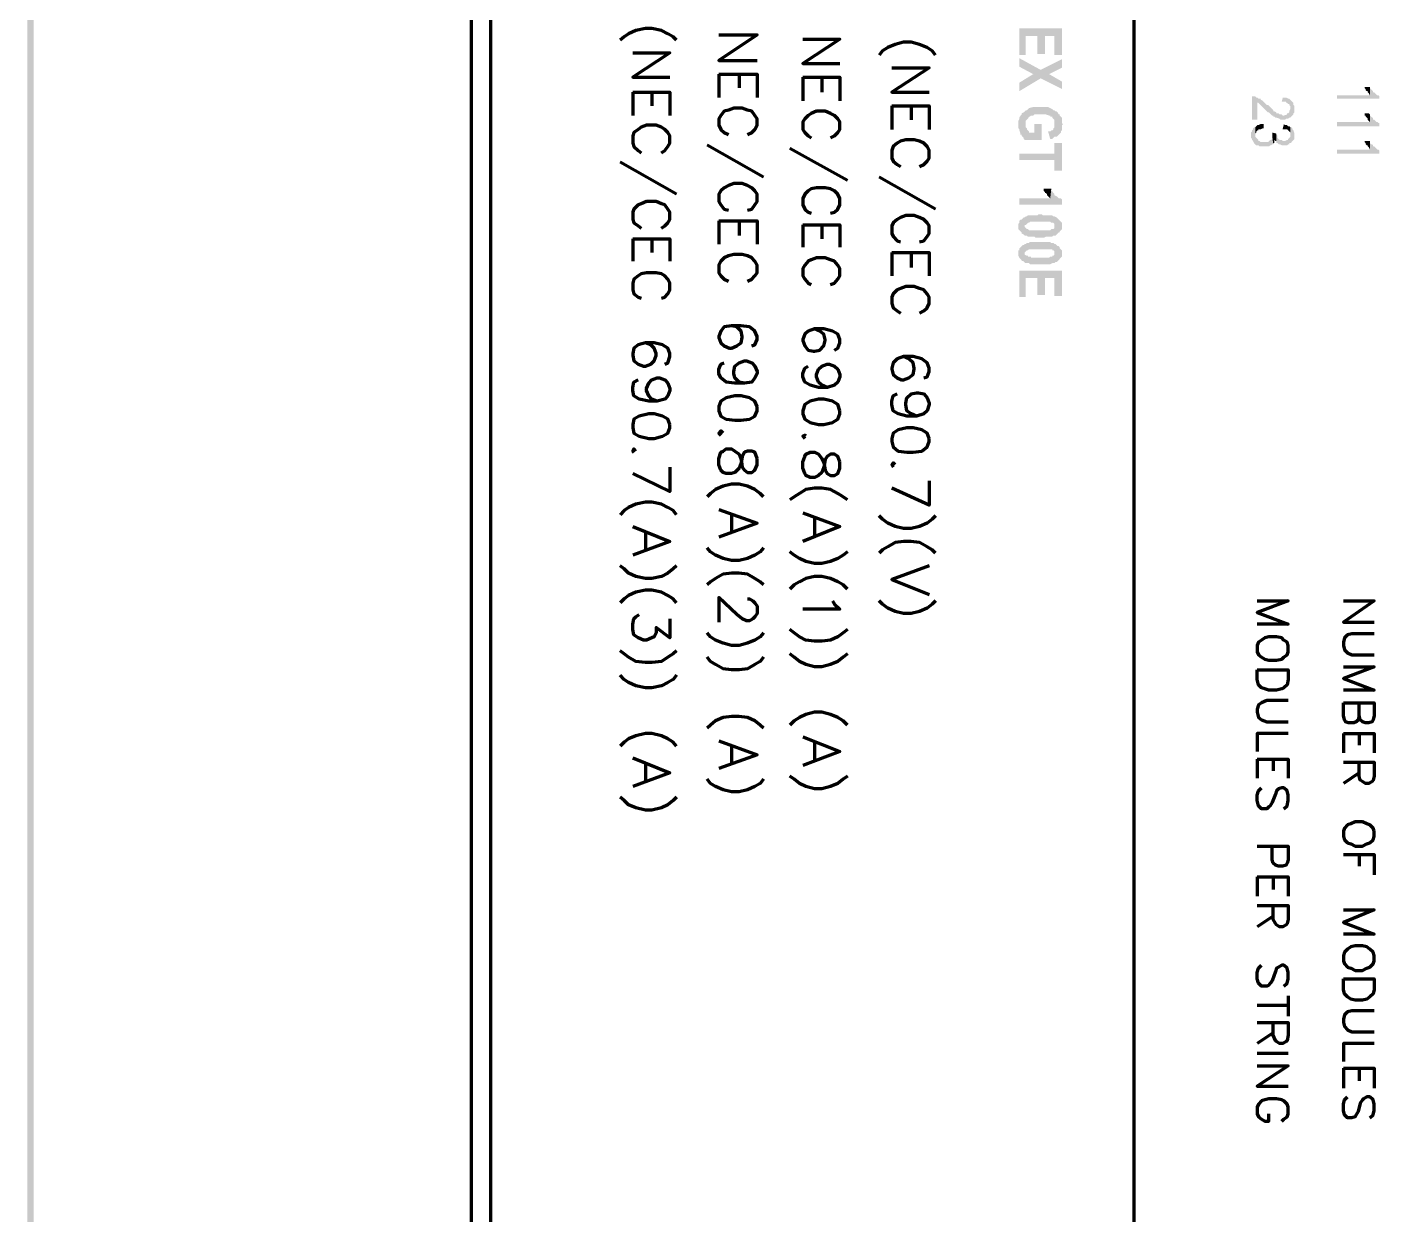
# Model space of a CAD drawing. Header units: inches. Extents: x -186 to 186, y -282 to 282.
# Drawn here: x -186.11 to -138.3, y 198.19 to 239.59 of the extents above; entities that cross this region are included whole.
import ezdxf

# ---------------------------------------------------------------- set-up
doc = ezdxf.new("R2010")
doc.units = ezdxf.units.IN
doc.header["$MEASUREMENT"] = 0
doc.layers.add('H', color=7, linetype='CONTINUOUS', lineweight=100)
doc.layers.add('P', color=250, linetype='CONTINUOUS', lineweight=100)

msp = doc.modelspace()

# ---------------------------------------------------------------- hatches: boundary and pattern name
at = {"layer": 'H', "linetype": 'Continuous'}
for points in [[(-185.889, 281.889), (-186.111, 282.111), (-185.889, -281.889)], [(-186.111, 282.111), (-185.889, -281.889), (-186.111, -282.111)], [(-150.037, 238.63), (-150.037, 239.556), (-151.519, 239.556), (-151.519, 238.63), (-151.296, 238.63), (-151.296, 239.296), (-150.889, 239.296), (-150.889, 238.667), (-150.63, 238.667), (-150.63, 239.296), (-150.296, 239.296), (-150.296, 238.63)], [(-150.778, 238.111), (-151.519, 238.519), (-151.519, 238.222), (-151.037, 237.963)], [(-150.037, 238.185), (-150.037, 238.481), (-150.778, 238.111), (-151.037, 237.963), (-151.519, 237.667), (-151.519, 237.37), (-150.778, 237.815), (-150.481, 237.963)], [(-150.037, 237.444), (-150.037, 237.704), (-150.481, 237.963), (-150.778, 237.815)], [(-142.037, 236.481), (-142.074, 236.778), (-142.074, 236.741), (-142.111, 236.667), (-142.111, 236.63), (-142.148, 236.593), (-142.185, 236.593), (-142.185, 236.556), (-142.296, 236.519), (-142.333, 236.519), (-142.37, 236.556), (-142.407, 236.556), (-142.444, 236.556), (-142.481, 236.593), (-142.519, 236.593), (-142.556, 236.593), (-142.556, 236.63), (-142.63, 236.667), (-142.667, 236.667), (-142.667, 236.704), (-142.704, 236.741), (-142.741, 236.778), (-142.778, 236.815), (-142.815, 236.852), (-142.852, 236.889), (-142.889, 236.889), (-142.926, 236.926), (-142.963, 236.963), (-143, 237), (-143.037, 237.037), (-143.111, 237.074), (-143.111, 237.111), (-143.185, 237.111), (-143.222, 237.148), (-143.259, 237.148), (-143.296, 237.185), (-143.333, 237.185), (-143.407, 237.185), (-143.407, 236.37), (-143.222, 236.37), (-143.222, 237), (-143.222, 236.963), (-143.185, 236.963), (-143.148, 236.926), (-143.111, 236.889), (-143.074, 236.852), (-143.037, 236.815), (-143, 236.778), (-142.963, 236.741), (-142.926, 236.704), (-142.889, 236.667), (-142.852, 236.63), (-142.815, 236.63), (-142.778, 236.593), (-142.741, 236.556), (-142.704, 236.519), (-142.667, 236.519), (-142.667, 236.481), (-142.63, 236.481), (-142.593, 236.444), (-142.556, 236.444), (-142.444, 236.407), (-142.407, 236.37), (-142.259, 236.37), (-142.222, 236.407), (-142.185, 236.407), (-142.148, 236.407), (-142.111, 236.444), (-142.074, 236.444)], [(-138.963, 237.111), (-138.963, 237.185), (-139, 237.222), (-139.037, 237.222), (-139.074, 237.259), (-139.111, 237.296), (-139.148, 237.333), (-139.185, 237.333), (-139.185, 237.37), (-139.222, 237.407), (-139.259, 237.444), (-139.296, 237.481), (-139.296, 237.222), (-140.444, 237.222), (-140.444, 237.111)], [(-139.296, 237.481), (-139.296, 237.519), (-139.333, 237.519), (-139.481, 237.519), (-139.481, 237.481), (-139.444, 237.444), (-139.444, 237.407), (-139.407, 237.37), (-139.37, 237.37), (-139.37, 237.333), (-139.333, 237.296), (-139.296, 237.222)], [(-150.741, 235.667), (-150.741, 236.222), (-151, 236.222), (-151, 235.926), (-151.185, 235.926), (-151.185, 235.963), (-151.222, 236), (-151.259, 236.037), (-151.259, 236.074), (-151.296, 236.111), (-151.296, 236.148), (-151.296, 236.185), (-151.296, 236.222), (-151.296, 236.704), (-151.333, 236.667), (-151.37, 236.63), (-151.444, 236.593), (-151.444, 236.556), (-151.481, 236.519), (-151.519, 236.444), (-151.519, 236.407), (-151.556, 236.333), (-151.556, 236.296), (-151.556, 236.148), (-151.556, 236.111), (-151.556, 236.074), (-151.519, 236.037), (-151.519, 236), (-151.481, 235.889), (-151.481, 235.852), (-151.444, 235.852), (-151.444, 235.815), (-151.407, 235.778), (-151.37, 235.741), (-151.37, 235.704), (-151.333, 235.667)], [(-150.259, 236.667), (-150.296, 236.704), (-150.333, 236.704), (-150.37, 236.741), (-150.444, 236.778), (-150.519, 236.815), (-150.556, 236.815), (-150.63, 236.815), (-150.667, 236.815), (-150.704, 236.815), (-150.852, 236.815), (-150.889, 236.815), (-150.963, 236.815), (-151.037, 236.815), (-151.185, 236.778), (-151.222, 236.741), (-151.259, 236.704), (-151.296, 236.704), (-151.296, 236.222), (-151.296, 236.259), (-151.296, 236.296), (-151.296, 236.333), (-151.259, 236.37), (-151.222, 236.407), (-151.185, 236.481), (-151.148, 236.481), (-151.111, 236.519), (-151.074, 236.519), (-151.037, 236.519), (-151, 236.556), (-150.963, 236.556), (-150.889, 236.556), (-150.852, 236.556), (-150.667, 236.556), (-150.63, 236.556), (-150.593, 236.556), (-150.481, 236.519), (-150.444, 236.519), (-150.444, 236.481), (-150.407, 236.481), (-150.37, 236.481), (-150.37, 236.444), (-150.333, 236.407), (-150.296, 236.37), (-150.296, 236.333), (-150.296, 236.296), (-150.296, 236.222)], [(-141.926, 236.778), (-141.926, 236.815), (-141.926, 236.852), (-141.963, 236.889), (-141.963, 236.963), (-142, 237), (-142.037, 237.037), (-142.074, 237.074), (-142.111, 237.111), (-142.148, 237.111), (-142.222, 237.148), (-142.259, 237.148), (-142.296, 237.148), (-142.333, 237.148), (-142.37, 237), (-142.296, 237), (-142.222, 237), (-142.222, 236.963), (-142.185, 236.963), (-142.148, 236.926), (-142.111, 236.926), (-142.111, 236.889), (-142.074, 236.852), (-142.074, 236.815), (-142.074, 236.778), (-142.037, 236.481), (-142, 236.519), (-141.963, 236.556), (-141.963, 236.593), (-141.926, 236.63), (-141.926, 236.667), (-141.926, 236.704)], [(-150, 236.222), (-150.037, 236.259), (-150.037, 236.333), (-150.037, 236.444), (-150.074, 236.481), (-150.111, 236.519), (-150.111, 236.556), (-150.148, 236.556), (-150.185, 236.63), (-150.222, 236.667), (-150.259, 236.667), (-150.296, 236.222), (-150.296, 236.148), (-150.296, 236.111), (-150.333, 236.074), (-150.333, 236.037), (-150.37, 236), (-150.407, 236), (-150.444, 235.963), (-150.481, 235.963), (-150.519, 235.963), (-150.444, 235.704), (-150.407, 235.704), (-150.37, 235.704), (-150.333, 235.741), (-150.296, 235.778), (-150.222, 235.778), (-150.148, 235.852), (-150.111, 235.889), (-150.074, 235.926), (-150.074, 235.963), (-150.037, 236), (-150.037, 236.037), (-150.037, 236.074), (-150.037, 236.185)], [(-143, 236.074), (-143, 236.222), (-143.037, 236.222), (-143.074, 236.222), (-143.111, 236.222), (-143.185, 236.185), (-143.222, 236.185), (-143.259, 236.148), (-143.296, 236.111), (-143.296, 235.852), (-143.296, 235.889), (-143.259, 235.926), (-143.259, 235.963), (-143.222, 236), (-143.185, 236), (-143.185, 236.037), (-143.148, 236.037), (-143.111, 236.037), (-143.037, 236.074)], [(-142.074, 236.111), (-142.111, 236.148), (-142.148, 236.148), (-142.185, 236.185), (-142.259, 236.185), (-142.296, 236.222), (-142.333, 236.074), (-142.333, 236.037), (-142.259, 236.037), (-142.222, 236.037), (-142.185, 236.037), (-142.148, 236), (-142.111, 235.963), (-142.074, 235.926), (-142.074, 235.889), (-142.074, 235.852)], [(-138.963, 236.148), (-138.963, 236.222), (-138.963, 236.259), (-139, 236.259), (-139.037, 236.296), (-139.074, 236.296), (-139.111, 236.333), (-139.148, 236.37), (-139.185, 236.37), (-139.185, 236.444), (-139.222, 236.444), (-139.259, 236.481), (-139.296, 236.519), (-139.296, 236.296), (-140.444, 236.296), (-140.444, 236.148)], [(-139.296, 236.519), (-139.296, 236.556), (-139.333, 236.593), (-139.481, 236.593), (-139.481, 236.556), (-139.481, 236.519), (-139.444, 236.519), (-139.444, 236.481), (-139.407, 236.444), (-139.37, 236.407), (-139.37, 236.37), (-139.333, 236.333), (-139.296, 236.296)], [(-142.667, 235.519), (-142.704, 235.815), (-142.704, 235.778), (-142.704, 235.704), (-142.741, 235.667), (-142.778, 235.667), (-142.815, 235.63), (-142.852, 235.593), (-142.889, 235.593), (-142.926, 235.593), (-143, 235.593), (-143.074, 235.593), (-143.111, 235.593), (-143.148, 235.63), (-143.185, 235.63), (-143.185, 235.667), (-143.222, 235.704), (-143.259, 235.741), (-143.296, 235.778), (-143.296, 235.815), (-143.296, 235.852), (-143.296, 236.111), (-143.333, 236.111), (-143.37, 236.074), (-143.37, 236.037), (-143.407, 236), (-143.407, 235.963), (-143.444, 235.926), (-143.444, 235.889), (-143.444, 235.778), (-143.444, 235.741), (-143.407, 235.704), (-143.407, 235.667), (-143.37, 235.63), (-143.333, 235.556), (-143.296, 235.519), (-143.259, 235.481), (-143.222, 235.481), (-143.185, 235.481), (-143.148, 235.444), (-143.074, 235.444), (-142.926, 235.444), (-142.889, 235.444), (-142.852, 235.444), (-142.815, 235.444), (-142.778, 235.481), (-142.741, 235.481), (-142.704, 235.519)], [(-142.556, 235.889), (-142.704, 235.926), (-142.704, 235.889), (-142.704, 235.815), (-142.667, 235.519), (-142.667, 235.556), (-142.63, 235.556), (-142.63, 235.667), (-142.593, 235.63), (-142.556, 235.63), (-142.556, 235.556)], [(-141.926, 235.852), (-141.926, 235.889), (-141.963, 236), (-142, 236.037), (-142, 236.074), (-142.037, 236.111), (-142.074, 236.111), (-142.074, 235.815), (-142.074, 235.778), (-142.111, 235.741), (-142.148, 235.704), (-142.148, 235.667), (-142.185, 235.667), (-142.259, 235.63), (-142.333, 235.63), (-142.37, 235.667), (-142.407, 235.667), (-142.444, 235.667), (-142.519, 235.741), (-142.519, 235.778), (-142.519, 235.815), (-142.556, 235.852), (-142.556, 235.889), (-142.556, 235.556), (-142.519, 235.556), (-142.481, 235.519), (-142.444, 235.519), (-142.37, 235.481), (-142.333, 235.481), (-142.296, 235.481), (-142.222, 235.481), (-142.185, 235.481), (-142.148, 235.519), (-142.111, 235.519), (-142.111, 235.556), (-142.037, 235.556), (-142.037, 235.593), (-142, 235.63), (-141.963, 235.667), (-141.926, 235.704), (-141.926, 235.778), (-141.926, 235.815)], [(-150.037, 234.593), (-150.037, 235.556), (-150.296, 235.556), (-150.296, 235.185), (-151.519, 235.185), (-151.519, 234.963), (-150.296, 234.963), (-150.296, 234.593)], [(-138.963, 235.185), (-138.963, 235.296), (-139, 235.333), (-139.037, 235.333), (-139.074, 235.37), (-139.111, 235.407), (-139.148, 235.444), (-139.185, 235.444), (-139.185, 235.481), (-139.222, 235.519), (-139.259, 235.519), (-139.296, 235.556), (-139.296, 235.333), (-140.444, 235.333), (-140.444, 235.185)], [(-139.296, 235.556), (-139.296, 235.63), (-139.333, 235.63), (-139.481, 235.63), (-139.481, 235.593), (-139.444, 235.556), (-139.444, 235.519), (-139.407, 235.481), (-139.37, 235.481), (-139.37, 235.444), (-139.333, 235.407), (-139.296, 235.333)], [(-150.037, 233.407), (-150.037, 233.593), (-150.074, 233.63), (-150.111, 233.63), (-150.148, 233.63), (-150.185, 233.667), (-150.222, 233.704), (-150.296, 233.741), (-150.296, 233.778), (-150.333, 233.815), (-150.37, 233.852), (-150.37, 233.889), (-150.407, 233.889), (-150.407, 233.963), (-150.444, 233.63), (-151.519, 233.63), (-151.519, 233.407)], [(-150.407, 233.963), (-150.667, 233.963), (-150.667, 233.889), (-150.63, 233.852), (-150.63, 233.815), (-150.593, 233.815), (-150.556, 233.778), (-150.556, 233.741), (-150.519, 233.704), (-150.481, 233.667), (-150.444, 233.63)], [(-150.259, 232.333), (-150.296, 232.667), (-150.296, 232.63), (-150.296, 232.593), (-150.333, 232.556), (-150.37, 232.556), (-150.407, 232.556), (-150.444, 232.519), (-150.481, 232.519), (-150.667, 232.519), (-150.741, 232.519), (-150.815, 232.519), (-150.889, 232.519), (-151.111, 232.519), (-151.185, 232.519), (-151.222, 232.556), (-151.259, 232.556), (-151.333, 232.63), (-151.333, 232.667), (-151.333, 232.963), (-151.37, 232.963), (-151.407, 232.926), (-151.444, 232.889), (-151.481, 232.889), (-151.519, 232.852), (-151.519, 232.815), (-151.519, 232.778), (-151.556, 232.741), (-151.556, 232.704), (-151.556, 232.63), (-151.556, 232.593), (-151.556, 232.556), (-151.519, 232.519), (-151.481, 232.481), (-151.444, 232.444), (-151.444, 232.407), (-151.37, 232.37), (-151.333, 232.333), (-151.296, 232.333), (-151.259, 232.333), (-151.222, 232.296), (-151.185, 232.296), (-151.148, 232.296), (-151.111, 232.296), (-151, 232.296), (-150.963, 232.259), (-150.667, 232.259), (-150.593, 232.296), (-150.519, 232.296), (-150.481, 232.296), (-150.444, 232.296), (-150.37, 232.296), (-150.333, 232.333), (-150.296, 232.333)], [(-150.037, 232.667), (-150.037, 232.741), (-150.037, 232.778), (-150.074, 232.815), (-150.111, 232.852), (-150.148, 232.889), (-150.185, 232.926), (-150.222, 232.963), (-150.296, 233), (-150.333, 233), (-150.37, 233.037), (-150.407, 233.037), (-150.444, 233.037), (-150.481, 233.037), (-150.556, 233.037), (-150.704, 233.037), (-150.741, 233.074), (-150.852, 233.074), (-150.889, 233.037), (-151.037, 233.037), (-151.111, 233.037), (-151.148, 233.037), (-151.185, 233.037), (-151.222, 233.037), (-151.259, 233), (-151.296, 233), (-151.333, 232.963), (-151.333, 232.667), (-151.333, 232.704), (-151.296, 232.704), (-151.259, 232.741), (-151.222, 232.778), (-151.185, 232.778), (-151.148, 232.815), (-151.111, 232.815), (-151.074, 232.815), (-150.556, 232.815), (-150.519, 232.815), (-150.444, 232.815), (-150.407, 232.778), (-150.37, 232.778), (-150.333, 232.778), (-150.296, 232.741), (-150.296, 232.704), (-150.296, 232.667), (-150.259, 232.333), (-150.222, 232.37), (-150.185, 232.407), (-150.148, 232.444), (-150.111, 232.444), (-150.111, 232.481), (-150.074, 232.519), (-150.037, 232.556), (-150.037, 232.593), (-150.037, 232.63)], [(-150.259, 231.407), (-150.296, 231.704), (-150.296, 231.667), (-150.333, 231.63), (-150.37, 231.63), (-150.37, 231.593), (-150.407, 231.593), (-150.444, 231.593), (-150.481, 231.556), (-150.667, 231.556), (-150.741, 231.556), (-150.815, 231.556), (-150.889, 231.556), (-151.111, 231.556), (-151.111, 231.593), (-151.185, 231.593), (-151.222, 231.593), (-151.222, 231.63), (-151.259, 231.63), (-151.333, 231.667), (-151.333, 231.704), (-151.333, 232.037), (-151.37, 232), (-151.407, 232), (-151.444, 231.963), (-151.481, 231.926), (-151.519, 231.889), (-151.519, 231.852), (-151.519, 231.815), (-151.556, 231.815), (-151.556, 231.778), (-151.556, 231.704), (-151.556, 231.667), (-151.556, 231.63), (-151.519, 231.556), (-151.481, 231.519), (-151.444, 231.481), (-151.444, 231.444), (-151.37, 231.444), (-151.37, 231.407), (-151.333, 231.407), (-151.333, 231.37), (-151.296, 231.37), (-151.259, 231.37), (-151.222, 231.37), (-151.185, 231.37), (-151.148, 231.333), (-151.111, 231.333), (-151, 231.333), (-150.963, 231.333), (-150.667, 231.333), (-150.593, 231.333), (-150.519, 231.333), (-150.481, 231.333), (-150.444, 231.333), (-150.37, 231.37), (-150.333, 231.37), (-150.296, 231.37)], [(-150.037, 231.704), (-150.037, 231.778), (-150.037, 231.815), (-150.074, 231.852), (-150.111, 231.889), (-150.111, 231.926), (-150.148, 231.963), (-150.185, 231.963), (-150.222, 232), (-150.259, 232.037), (-150.296, 232.037), (-150.333, 232.074), (-150.37, 232.074), (-150.407, 232.074), (-150.444, 232.111), (-150.481, 232.111), (-150.556, 232.111), (-150.704, 232.111), (-150.741, 232.111), (-150.852, 232.111), (-150.889, 232.111), (-151.037, 232.111), (-151.111, 232.111), (-151.148, 232.111), (-151.185, 232.074), (-151.222, 232.074), (-151.259, 232.074), (-151.296, 232.037), (-151.333, 232.037), (-151.333, 231.704), (-151.333, 231.741), (-151.296, 231.778), (-151.259, 231.815), (-151.222, 231.815), (-151.185, 231.852), (-151.148, 231.852), (-151.111, 231.852), (-151.074, 231.852), (-150.556, 231.852), (-150.519, 231.852), (-150.444, 231.852), (-150.407, 231.852), (-150.37, 231.852), (-150.37, 231.815), (-150.333, 231.815), (-150.296, 231.778), (-150.296, 231.741), (-150.296, 231.704), (-150.259, 231.407), (-150.222, 231.407), (-150.185, 231.444), (-150.148, 231.481), (-150.111, 231.519), (-150.074, 231.556), (-150.037, 231.593), (-150.037, 231.63), (-150.037, 231.667)], [(-150.037, 230.222), (-150.037, 231.111), (-151.519, 231.111), (-151.519, 230.185), (-151.296, 230.185), (-151.296, 230.852), (-150.889, 230.852), (-150.889, 230.259), (-150.63, 230.259), (-150.63, 230.852), (-150.296, 230.852), (-150.296, 230.222)]]:
    msp.add_hatch(color=0, dxfattribs=at).paths.add_polyline_path(points)

# ---------------------------------------------------------------- linework, layer by layer
at = {"layer": 'P', "color": 0, "linetype": 'Continuous'}
for points in [[(-170.63, 271.63), (-103.926, 271.63), (-103.926, 178.148), (-170.63, 178.148), (-170.63, 271.63)], [(-147.519, 271.148), (-169.963, 271.148), (-169.963, 178.778), (-147.519, 178.778), (-147.519, 271.148)], [(-111.778, 178.852), (-147.519, 178.778), (-147.519, 271.148), (-111.778, 271.148), (-111.778, 178.852)], [(-163.481, 239.148), (-163.593, 239.259), (-163.778, 239.37), (-164, 239.481), (-164.333, 239.556), (-164.556, 239.556), (-164.889, 239.481), (-165.148, 239.37), (-165.296, 239.259), (-165.444, 239.148)], [(-162, 239.333), (-160.667, 239.333), (-162, 238.444), (-160.667, 238.444)], [(-159.074, 239.185), (-157.778, 239.185), (-159.074, 238.333), (-157.778, 238.333)], [(-165, 238.704), (-163.704, 238.704), (-165, 237.852), (-163.704, 237.852)], [(-154.444, 238.63), (-154.556, 238.778), (-154.741, 238.889), (-155, 239), (-155.296, 239.074), (-155.556, 239.074), (-155.852, 239), (-156.111, 238.889), (-156.296, 238.778), (-156.407, 238.63)], [(-155.963, 238.185), (-154.667, 238.185), (-155.963, 237.333), (-154.667, 237.333)], [(-162, 237.963), (-160.667, 237.963), (-160.667, 237.148)], [(-162, 237.963), (-162, 237.148)], [(-161.296, 237.963), (-161.296, 237.481)], [(-159.074, 237.852), (-157.778, 237.852), (-157.778, 237.037)], [(-159.074, 237.852), (-159.074, 237.037)], [(-158.407, 237.852), (-158.407, 237.333)], [(-165, 237.333), (-163.704, 237.333), (-163.704, 236.519)], [(-165, 237.333), (-165, 236.519)], [(-164.333, 237.333), (-164.333, 236.852)], [(-161, 235.852), (-160.852, 235.926), (-160.741, 236.037), (-160.667, 236.185), (-160.667, 236.407), (-160.741, 236.519), (-160.852, 236.667), (-161, 236.704), (-161.185, 236.778), (-161.481, 236.778), (-161.667, 236.704), (-161.815, 236.667), (-161.926, 236.519), (-162, 236.407), (-162, 236.185), (-161.926, 236.037), (-161.815, 235.926), (-161.667, 235.852)], [(-155.963, 236.852), (-154.667, 236.852), (-154.667, 236.037)], [(-155.963, 236.852), (-155.963, 236.037)], [(-155.296, 236.852), (-155.296, 236.37)], [(-158.111, 235.741), (-157.963, 235.815), (-157.852, 235.926), (-157.778, 236.037), (-157.778, 236.296), (-157.852, 236.407), (-157.963, 236.519), (-158.111, 236.593), (-158.296, 236.667), (-158.593, 236.667), (-158.778, 236.593), (-158.889, 236.519), (-159, 236.407), (-159.074, 236.296), (-159.074, 236.037), (-159, 235.926), (-158.889, 235.815), (-158.778, 235.741)], [(-164, 235.222), (-163.889, 235.296), (-163.778, 235.444), (-163.704, 235.556), (-163.704, 235.815), (-163.778, 235.926), (-163.889, 236.037), (-164, 236.111), (-164.185, 236.185), (-164.519, 236.185), (-164.704, 236.111), (-164.815, 236.037), (-164.963, 235.926), (-165, 235.815), (-165, 235.556), (-164.963, 235.444), (-164.815, 235.296), (-164.704, 235.222)], [(-160.444, 234.37), (-162.407, 235.481)], [(-157.519, 234.259), (-159.519, 235.37)], [(-155, 234.741), (-154.852, 234.815), (-154.741, 234.926), (-154.667, 235.037), (-154.667, 235.296), (-154.741, 235.444), (-154.852, 235.556), (-155, 235.63), (-155.185, 235.667), (-155.481, 235.667), (-155.667, 235.63), (-155.778, 235.556), (-155.926, 235.444), (-155.963, 235.296), (-155.963, 235.037), (-155.926, 234.926), (-155.778, 234.815), (-155.667, 234.741)], [(-163.481, 233.778), (-165.444, 234.889)], [(-154.444, 233.259), (-156.407, 234.37)], [(-161, 233.222), (-160.852, 233.259), (-160.741, 233.407), (-160.667, 233.519), (-160.667, 233.778), (-160.741, 233.889), (-160.852, 234), (-161, 234.074), (-161.185, 234.148), (-161.481, 234.148), (-161.667, 234.074), (-161.815, 234), (-161.926, 233.889), (-162, 233.778), (-162, 233.519), (-161.926, 233.407), (-161.815, 233.259), (-161.667, 233.222)], [(-158.111, 233.111), (-157.963, 233.148), (-157.852, 233.259), (-157.778, 233.407), (-157.778, 233.63), (-157.852, 233.778), (-157.963, 233.889), (-158.111, 233.963), (-158.296, 234), (-158.593, 234), (-158.778, 233.963), (-158.889, 233.889), (-159, 233.778), (-159.074, 233.63), (-159.074, 233.407), (-159, 233.259), (-158.889, 233.148), (-158.778, 233.111)], [(-164, 232.593), (-163.889, 232.667), (-163.778, 232.778), (-163.704, 232.889), (-163.704, 233.148), (-163.778, 233.259), (-163.889, 233.407), (-164, 233.444), (-164.185, 233.519), (-164.519, 233.519), (-164.704, 233.444), (-164.815, 233.407), (-164.963, 233.259), (-165, 233.148), (-165, 232.889), (-164.963, 232.778), (-164.815, 232.667), (-164.704, 232.593)], [(-155, 232.111), (-154.852, 232.148), (-154.741, 232.296), (-154.667, 232.407), (-154.667, 232.667), (-154.741, 232.778), (-154.852, 232.889), (-155, 232.963), (-155.185, 233.037), (-155.481, 233.037), (-155.667, 232.963), (-155.778, 232.889), (-155.926, 232.778), (-155.963, 232.667), (-155.963, 232.407), (-155.926, 232.296), (-155.778, 232.148), (-155.667, 232.111)], [(-162, 232.852), (-160.667, 232.852), (-160.667, 232.037)], [(-162, 232.852), (-162, 232.037)], [(-161.296, 232.852), (-161.296, 232.333)], [(-159.074, 232.704), (-157.778, 232.704), (-157.778, 231.926)], [(-159.074, 232.704), (-159.074, 231.926)], [(-158.407, 232.704), (-158.407, 232.222)], [(-165, 232.222), (-163.704, 232.222), (-163.704, 231.444)], [(-165, 232.222), (-165, 231.444)], [(-164.333, 232.222), (-164.333, 231.741)], [(-161, 230.741), (-160.852, 230.815), (-160.741, 230.926), (-160.667, 231.037), (-160.667, 231.296), (-160.741, 231.444), (-160.852, 231.556), (-161, 231.63), (-161.185, 231.667), (-161.481, 231.667), (-161.667, 231.63), (-161.815, 231.556), (-161.926, 231.444), (-162, 231.296), (-162, 231.037), (-161.926, 230.926), (-161.815, 230.815), (-161.667, 230.741)], [(-158.111, 230.63), (-157.963, 230.667), (-157.852, 230.815), (-157.778, 230.926), (-157.778, 231.185), (-157.852, 231.296), (-157.963, 231.444), (-158.111, 231.481), (-158.296, 231.556), (-158.593, 231.556), (-158.778, 231.481), (-158.889, 231.444), (-159, 231.296), (-159.074, 231.185), (-159.074, 230.926), (-159, 230.815), (-158.889, 230.667), (-158.778, 230.63)], [(-155.963, 231.741), (-154.667, 231.741), (-154.667, 230.926)], [(-155.963, 231.741), (-155.963, 230.926)], [(-155.296, 231.741), (-155.296, 231.222)], [(-164, 230.148), (-163.889, 230.185), (-163.778, 230.296), (-163.704, 230.444), (-163.704, 230.667), (-163.778, 230.815), (-163.889, 230.926), (-164, 231), (-164.185, 231.037), (-164.519, 231.037), (-164.704, 231), (-164.815, 230.926), (-164.963, 230.815), (-165, 230.667), (-165, 230.444), (-164.963, 230.296), (-164.815, 230.185), (-164.704, 230.148)], [(-155, 229.63), (-154.852, 229.704), (-154.741, 229.815), (-154.667, 229.963), (-154.667, 230.185), (-154.741, 230.296), (-154.852, 230.444), (-155, 230.481), (-155.185, 230.556), (-155.481, 230.556), (-155.667, 230.481), (-155.778, 230.444), (-155.926, 230.296), (-155.963, 230.185), (-155.963, 229.963), (-155.926, 229.815), (-155.778, 229.704), (-155.667, 229.63)], [(-160.852, 228.481), (-160.741, 228.519), (-160.667, 228.704), (-160.667, 228.815), (-160.741, 229), (-160.926, 229.148), (-161.222, 229.185), (-161.556, 229.185), (-161.815, 229.148), (-161.926, 229), (-162, 228.815), (-162, 228.778), (-161.926, 228.593), (-161.815, 228.481), (-161.63, 228.407), (-161.556, 228.407), (-161.37, 228.481), (-161.222, 228.593), (-161.185, 228.778), (-161.185, 228.815), (-161.222, 229), (-161.37, 229.148), (-161.556, 229.185)], [(-157.963, 228.333), (-157.852, 228.407), (-157.778, 228.593), (-157.778, 228.704), (-157.852, 228.889), (-158.037, 229), (-158.333, 229.074), (-158.667, 229.074), (-158.889, 229), (-159, 228.889), (-159.074, 228.704), (-159.074, 228.667), (-159, 228.481), (-158.889, 228.333), (-158.704, 228.296), (-158.667, 228.296), (-158.481, 228.333), (-158.333, 228.481), (-158.296, 228.667), (-158.296, 228.704), (-158.333, 228.889), (-158.481, 229), (-158.667, 229.074)], [(-163.889, 227.852), (-163.778, 227.889), (-163.704, 228.111), (-163.704, 228.222), (-163.778, 228.407), (-163.963, 228.519), (-164.259, 228.593), (-164.556, 228.593), (-164.815, 228.519), (-164.963, 228.407), (-165, 228.222), (-165, 228.148), (-164.963, 227.963), (-164.815, 227.852), (-164.63, 227.778), (-164.556, 227.778), (-164.37, 227.852), (-164.259, 227.963), (-164.185, 228.148), (-164.185, 228.222), (-164.259, 228.407), (-164.37, 228.519), (-164.556, 228.593)], [(-154.852, 227.37), (-154.741, 227.407), (-154.667, 227.593), (-154.667, 227.704), (-154.741, 227.889), (-154.926, 228.037), (-155.222, 228.111), (-155.556, 228.111), (-155.778, 228.037), (-155.926, 227.889), (-155.963, 227.704), (-155.963, 227.667), (-155.926, 227.481), (-155.778, 227.37), (-155.63, 227.296), (-155.556, 227.296), (-155.37, 227.37), (-155.222, 227.481), (-155.185, 227.667), (-155.185, 227.704), (-155.222, 227.889), (-155.37, 228.037), (-155.556, 228.111)], [(-161.111, 227.185), (-161.296, 227.222), (-161.444, 227.37), (-161.481, 227.519), (-161.481, 227.593), (-161.444, 227.778), (-161.296, 227.889), (-161.111, 227.963), (-161.037, 227.963), (-160.852, 227.889), (-160.741, 227.778), (-160.667, 227.593), (-160.667, 227.519), (-160.741, 227.37), (-160.852, 227.222), (-161.111, 227.185), (-161.444, 227.185), (-161.741, 227.222), (-161.926, 227.37), (-162, 227.519), (-162, 227.667), (-161.926, 227.852), (-161.815, 227.889)], [(-158.222, 227.037), (-158.407, 227.111), (-158.519, 227.222), (-158.593, 227.407), (-158.593, 227.481), (-158.519, 227.667), (-158.407, 227.778), (-158.222, 227.852), (-158.148, 227.852), (-157.963, 227.778), (-157.852, 227.667), (-157.778, 227.481), (-157.778, 227.407), (-157.852, 227.222), (-157.963, 227.111), (-158.222, 227.037), (-158.519, 227.037), (-158.815, 227.111), (-159, 227.222), (-159.074, 227.407), (-159.074, 227.519), (-159, 227.704), (-158.889, 227.778)], [(-164.148, 226.556), (-164.333, 226.63), (-164.444, 226.741), (-164.519, 226.926), (-164.519, 227), (-164.444, 227.185), (-164.333, 227.296), (-164.148, 227.37), (-164.074, 227.37), (-163.889, 227.296), (-163.778, 227.185), (-163.704, 227), (-163.704, 226.926), (-163.778, 226.741), (-163.889, 226.63), (-164.148, 226.556), (-164.444, 226.556), (-164.778, 226.63), (-164.963, 226.741), (-165, 226.926), (-165, 227.037), (-164.963, 227.222), (-164.815, 227.296)], [(-160.667, 226.37), (-160.741, 226.556), (-160.926, 226.667), (-161.222, 226.741), (-161.444, 226.741), (-161.741, 226.667), (-161.926, 226.556), (-162, 226.37), (-162, 226.222), (-161.926, 226.037), (-161.741, 225.926), (-161.444, 225.889), (-161.222, 225.889), (-160.926, 225.926), (-160.741, 226.037), (-160.667, 226.222), (-160.667, 226.37)], [(-155.111, 226.037), (-155.296, 226.111), (-155.444, 226.222), (-155.481, 226.444), (-155.481, 226.481), (-155.444, 226.667), (-155.296, 226.815), (-155.111, 226.852), (-155.037, 226.852), (-154.852, 226.815), (-154.741, 226.667), (-154.667, 226.481), (-154.667, 226.444), (-154.741, 226.222), (-154.852, 226.111), (-155.111, 226.037), (-155.444, 226.037), (-155.741, 226.111), (-155.926, 226.222), (-155.963, 226.444), (-155.963, 226.556), (-155.926, 226.741), (-155.778, 226.815)], [(-157.778, 226.222), (-157.852, 226.444), (-158.037, 226.556), (-158.333, 226.63), (-158.519, 226.63), (-158.815, 226.556), (-159, 226.444), (-159.074, 226.222), (-159.074, 226.111), (-159, 225.926), (-158.815, 225.815), (-158.519, 225.741), (-158.333, 225.741), (-158.037, 225.815), (-157.852, 225.926), (-157.778, 226.111), (-157.778, 226.222)], [(-163.704, 225.741), (-163.778, 225.926), (-163.963, 226.037), (-164.259, 226.111), (-164.444, 226.111), (-164.778, 226.037), (-164.963, 225.926), (-165, 225.741), (-165, 225.63), (-164.963, 225.444), (-164.778, 225.333), (-164.444, 225.259), (-164.259, 225.259), (-163.963, 225.333), (-163.778, 225.444), (-163.704, 225.63), (-163.704, 225.741)], [(-161.852, 225.444), (-161.926, 225.519), (-162, 225.444), (-161.926, 225.37)], [(-158.963, 225.333), (-159, 225.37), (-159.074, 225.333), (-159, 225.259)], [(-154.667, 225.259), (-154.741, 225.444), (-154.926, 225.556), (-155.222, 225.63), (-155.444, 225.63), (-155.741, 225.556), (-155.926, 225.444), (-155.963, 225.259), (-155.963, 225.148), (-155.926, 224.963), (-155.741, 224.815), (-155.444, 224.778), (-155.222, 224.778), (-154.926, 224.815), (-154.741, 224.963), (-154.667, 225.148), (-154.667, 225.259)], [(-164.889, 224.815), (-164.963, 224.889), (-165, 224.815), (-164.963, 224.778)], [(-160.667, 224.556), (-160.741, 224.778), (-160.852, 224.815), (-161, 224.815), (-161.111, 224.778), (-161.185, 224.63), (-161.222, 224.407), (-161.296, 224.222), (-161.444, 224.074), (-161.556, 224.037), (-161.741, 224.037), (-161.852, 224.074), (-161.926, 224.148), (-162, 224.333), (-162, 224.556), (-161.926, 224.778), (-161.852, 224.815), (-161.741, 224.889), (-161.556, 224.889), (-161.444, 224.815), (-161.296, 224.704), (-161.222, 224.519), (-161.185, 224.259), (-161.111, 224.148), (-161, 224.074), (-160.852, 224.074), (-160.741, 224.148), (-160.667, 224.333), (-160.667, 224.556)], [(-157.778, 224.444), (-157.852, 224.63), (-157.963, 224.704), (-158.111, 224.704), (-158.222, 224.63), (-158.296, 224.519), (-158.333, 224.259), (-158.407, 224.074), (-158.519, 223.963), (-158.667, 223.889), (-158.815, 223.889), (-158.963, 223.963), (-159, 224.037), (-159.074, 224.222), (-159.074, 224.444), (-159, 224.63), (-158.963, 224.704), (-158.815, 224.778), (-158.667, 224.778), (-158.519, 224.704), (-158.407, 224.556), (-158.333, 224.407), (-158.296, 224.148), (-158.222, 224.037), (-158.111, 223.963), (-157.963, 223.963), (-157.852, 224.037), (-157.778, 224.222), (-157.778, 224.444)], [(-163.704, 224.259), (-163.704, 223.407), (-165, 224.037)], [(-155.852, 224.333), (-155.926, 224.407), (-155.963, 224.333), (-155.926, 224.259)], [(-154.667, 223.778), (-154.667, 222.926), (-155.963, 223.519)], [(-160.444, 223.222), (-160.556, 223.333), (-160.741, 223.481), (-161, 223.593), (-161.296, 223.667), (-161.556, 223.667), (-161.852, 223.593), (-162.111, 223.481), (-162.296, 223.333), (-162.407, 223.222)], [(-157.519, 223.111), (-157.667, 223.222), (-157.852, 223.333), (-158.111, 223.481), (-158.407, 223.519), (-158.667, 223.519), (-158.963, 223.481), (-159.185, 223.333), (-159.37, 223.222), (-159.519, 223.111)], [(-163.481, 222.593), (-163.593, 222.741), (-163.778, 222.852), (-164, 222.963), (-164.333, 223.037), (-164.556, 223.037), (-164.889, 222.963), (-165.148, 222.852), (-165.296, 222.741), (-165.444, 222.593)], [(-162, 222.778), (-160.667, 222.296), (-162, 221.815)], [(-161.556, 222.593), (-161.556, 222)], [(-159.074, 222.667), (-157.778, 222.185), (-159.074, 221.667)], [(-158.667, 222.481), (-158.667, 221.852)], [(-154.444, 222.556), (-154.556, 222.444), (-154.741, 222.296), (-155, 222.185), (-155.296, 222.111), (-155.556, 222.111), (-155.852, 222.185), (-156.111, 222.296), (-156.296, 222.444), (-156.407, 222.556)], [(-165, 222.185), (-163.704, 221.667), (-165, 221.185)], [(-164.556, 222), (-164.556, 221.37)], [(-160.444, 221.444), (-160.556, 221.296), (-160.741, 221.185), (-161, 221.074), (-161.296, 221), (-161.556, 221), (-161.852, 221.074), (-162.111, 221.185), (-162.296, 221.296), (-162.407, 221.444)], [(-154.444, 221.259), (-154.556, 221.37), (-154.741, 221.481), (-155, 221.63), (-155.296, 221.667), (-155.556, 221.667), (-155.852, 221.63), (-156.111, 221.481), (-156.296, 221.37), (-156.407, 221.259)], [(-157.519, 221.296), (-157.667, 221.185), (-157.852, 221.074), (-158.111, 220.963), (-158.407, 220.889), (-158.667, 220.889), (-158.963, 220.963), (-159.185, 221.074), (-159.37, 221.185), (-159.519, 221.296)], [(-163.481, 220.815), (-163.593, 220.704), (-163.778, 220.556), (-164, 220.444), (-164.333, 220.37), (-164.556, 220.37), (-164.889, 220.444), (-165.148, 220.556), (-165.296, 220.704), (-165.444, 220.815)], [(-160.444, 220.148), (-160.556, 220.259), (-160.741, 220.37), (-161, 220.519), (-161.296, 220.556), (-161.556, 220.556), (-161.852, 220.519), (-162.111, 220.37), (-162.296, 220.259), (-162.407, 220.148)], [(-157.519, 220), (-157.667, 220.148), (-157.852, 220.259), (-158.111, 220.37), (-158.407, 220.444), (-158.667, 220.444), (-158.963, 220.37), (-159.185, 220.259), (-159.37, 220.148), (-159.519, 220)], [(-154.667, 220.815), (-155.963, 220.333), (-154.667, 219.815)], [(-163.481, 219.519), (-163.593, 219.667), (-163.778, 219.778), (-164, 219.889), (-164.333, 219.963), (-164.556, 219.963), (-164.889, 219.889), (-165.148, 219.778), (-165.296, 219.667), (-165.444, 219.519)], [(-161, 219.667), (-160.926, 219.667), (-160.815, 219.593), (-160.741, 219.519), (-160.667, 219.407), (-160.667, 219.148), (-160.741, 219.037), (-160.815, 218.963), (-160.926, 218.889), (-161.037, 218.889), (-161.185, 218.963), (-161.37, 219.111), (-162, 219.704), (-162, 218.852)], [(-158.037, 219.593), (-157.963, 219.481), (-157.778, 219.296), (-159.074, 219.296)], [(-154.444, 219.593), (-154.556, 219.481), (-154.741, 219.333), (-155, 219.222), (-155.296, 219.148), (-155.556, 219.148), (-155.852, 219.222), (-156.111, 219.333), (-156.296, 219.481), (-156.407, 219.593)], [(-143.222, 219.593), (-142.148, 219.593), (-143.222, 219.185), (-142.148, 218.778), (-143.222, 218.778)], [(-140.222, 219.593), (-139.148, 219.593), (-140.222, 218.852), (-139.148, 218.852)], [(-163.704, 218.963), (-163.704, 218.296), (-164.185, 218.667), (-164.185, 218.481), (-164.259, 218.333), (-164.333, 218.296), (-164.519, 218.222), (-164.63, 218.222), (-164.815, 218.296), (-164.963, 218.407), (-165, 218.593), (-165, 218.778), (-164.963, 218.963), (-164.889, 219.037), (-164.778, 219.111)], [(-157.519, 218.593), (-157.667, 218.481), (-157.852, 218.333), (-158.111, 218.222), (-158.407, 218.185), (-158.667, 218.185), (-158.963, 218.222), (-159.185, 218.333), (-159.37, 218.481), (-159.519, 218.593)], [(-160.444, 218.481), (-160.556, 218.333), (-160.741, 218.222), (-161, 218.111), (-161.296, 218.037), (-161.556, 218.037), (-161.852, 218.111), (-162.111, 218.222), (-162.296, 218.333), (-162.407, 218.481)], [(-142.148, 218.037), (-142.185, 218.148), (-142.296, 218.222), (-142.37, 218.296), (-142.556, 218.333), (-142.815, 218.333), (-142.963, 218.296), (-143.074, 218.222), (-143.185, 218.148), (-143.222, 218.037), (-143.222, 217.815), (-143.185, 217.704), (-143.074, 217.63), (-142.963, 217.556), (-142.815, 217.519), (-142.556, 217.519), (-142.37, 217.556), (-142.296, 217.63), (-142.185, 217.704), (-142.148, 217.815), (-142.148, 218.037)], [(-139.148, 218.444), (-139.926, 218.444), (-140.074, 218.407), (-140.185, 218.296), (-140.222, 218.148), (-140.222, 218.037), (-140.185, 217.889), (-140.074, 217.778), (-139.926, 217.704), (-139.148, 217.704)], [(-163.481, 217.852), (-163.593, 217.741), (-163.778, 217.63), (-164, 217.481), (-164.333, 217.444), (-164.556, 217.444), (-164.889, 217.481), (-165.148, 217.63), (-165.296, 217.741), (-165.444, 217.852)], [(-160.444, 217.63), (-160.556, 217.481), (-160.741, 217.37), (-161, 217.222), (-161.296, 217.185), (-161.556, 217.185), (-161.852, 217.222), (-162.111, 217.37), (-162.296, 217.481), (-162.407, 217.63)], [(-157.519, 217.741), (-157.667, 217.63), (-157.852, 217.481), (-158.111, 217.37), (-158.407, 217.296), (-158.667, 217.296), (-158.963, 217.37), (-159.185, 217.481), (-159.37, 217.63), (-159.519, 217.741)], [(-143.222, 217.185), (-142.148, 217.185), (-142.148, 216.852), (-142.185, 216.667), (-142.296, 216.556), (-142.37, 216.519), (-142.556, 216.481), (-142.815, 216.481), (-142.963, 216.519), (-143.074, 216.556), (-143.185, 216.667), (-143.222, 216.852), (-143.222, 217.185)], [(-140.222, 217.296), (-139.148, 217.296), (-140.222, 216.889), (-139.148, 216.481), (-140.222, 216.481)], [(-163.481, 217), (-163.593, 216.852), (-163.778, 216.741), (-164, 216.63), (-164.333, 216.556), (-164.556, 216.556), (-164.889, 216.63), (-165.148, 216.741), (-165.296, 216.852), (-165.444, 217)], [(-157.519, 215.259), (-157.667, 215.407), (-157.852, 215.519), (-158.111, 215.63), (-158.407, 215.704), (-158.667, 215.704), (-158.963, 215.63), (-159.185, 215.519), (-159.37, 215.407), (-159.519, 215.259)], [(-142.148, 216.111), (-142.889, 216.111), (-143.074, 216.037), (-143.185, 215.963), (-143.222, 215.815), (-143.222, 215.704), (-143.185, 215.519), (-143.074, 215.444), (-142.889, 215.37), (-142.148, 215.37)], [(-140.222, 216.037), (-139.148, 216.037), (-139.148, 215.593), (-139.185, 215.444), (-139.222, 215.37), (-139.333, 215.333), (-139.444, 215.333), (-139.556, 215.37), (-139.63, 215.444), (-139.667, 215.593), (-139.667, 216.037)], [(-139.667, 215.593), (-139.704, 215.444), (-139.778, 215.37), (-139.852, 215.333), (-140.037, 215.333), (-140.148, 215.37), (-140.185, 215.444), (-140.222, 215.593), (-140.222, 216.037)], [(-160.444, 215.148), (-160.556, 215.259), (-160.741, 215.407), (-161, 215.519), (-161.296, 215.556), (-161.556, 215.556), (-161.852, 215.519), (-162.111, 215.407), (-162.296, 215.259), (-162.407, 215.148)], [(-163.481, 214.519), (-163.593, 214.667), (-163.778, 214.778), (-164, 214.889), (-164.333, 214.963), (-164.556, 214.963), (-164.889, 214.889), (-165.148, 214.778), (-165.296, 214.667), (-165.444, 214.519)], [(-162, 214.704), (-160.667, 214.222), (-162, 213.741)], [(-159.074, 214.852), (-157.778, 214.333), (-159.074, 213.852)], [(-142.148, 214.963), (-143.222, 214.963), (-143.222, 214.333)], [(-140.222, 214.963), (-139.148, 214.963), (-139.148, 214.296)], [(-140.222, 214.963), (-140.222, 214.296)], [(-139.667, 214.963), (-139.667, 214.556)], [(-161.556, 214.519), (-161.556, 213.926)], [(-158.667, 214.667), (-158.667, 214.037)], [(-165, 214.111), (-163.704, 213.593), (-165, 213.111)], [(-164.556, 213.926), (-164.556, 213.296)], [(-143.222, 214.074), (-142.148, 214.074), (-142.148, 213.407)], [(-143.222, 214.074), (-143.222, 213.407)], [(-142.667, 214.074), (-142.667, 213.667)], [(-140.222, 213.963), (-139.148, 213.963), (-139.148, 213.481), (-139.185, 213.333), (-139.222, 213.296), (-139.333, 213.222), (-139.444, 213.222), (-139.556, 213.296), (-139.63, 213.333), (-139.667, 213.481), (-139.667, 213.963)], [(-160.444, 213.37), (-160.556, 213.222), (-160.741, 213.111), (-161, 213), (-161.296, 212.926), (-161.556, 212.926), (-161.852, 213), (-162.111, 213.111), (-162.296, 213.222), (-162.407, 213.37)], [(-157.519, 213.481), (-157.667, 213.37), (-157.852, 213.222), (-158.111, 213.111), (-158.407, 213.037), (-158.667, 213.037), (-158.963, 213.111), (-159.185, 213.222), (-159.37, 213.37), (-159.519, 213.481)], [(-139.667, 213.593), (-140.222, 213.222)], [(-142.296, 212.333), (-142.185, 212.444), (-142.148, 212.63), (-142.148, 212.815), (-142.185, 212.963), (-142.296, 213.074), (-142.37, 213.074), (-142.481, 213.037), (-142.556, 212.963), (-142.593, 212.852), (-142.704, 212.556), (-142.778, 212.444), (-142.815, 212.407), (-142.889, 212.333), (-143.074, 212.333), (-143.185, 212.444), (-143.222, 212.63), (-143.222, 212.815), (-143.185, 212.963), (-143.074, 213.074)], [(-163.481, 212.741), (-163.593, 212.63), (-163.778, 212.481), (-164, 212.37), (-164.333, 212.296), (-164.556, 212.296), (-164.889, 212.37), (-165.148, 212.481), (-165.296, 212.63), (-165.444, 212.741)], [(-139.148, 211.556), (-139.185, 211.667), (-139.296, 211.778), (-139.407, 211.815), (-139.556, 211.889), (-139.815, 211.889), (-139.963, 211.815), (-140.074, 211.778), (-140.185, 211.667), (-140.222, 211.556), (-140.222, 211.37), (-140.185, 211.259), (-140.074, 211.148), (-139.963, 211.111), (-139.815, 211.037), (-139.556, 211.037), (-139.407, 211.111), (-139.296, 211.148), (-139.185, 211.259), (-139.148, 211.37), (-139.148, 211.556)], [(-143.222, 211.037), (-142.148, 211.037), (-142.148, 210.556), (-142.185, 210.444), (-142.222, 210.37), (-142.333, 210.333), (-142.481, 210.333), (-142.593, 210.37), (-142.667, 210.444), (-142.704, 210.556), (-142.704, 211.037)], [(-140.222, 210.741), (-139.148, 210.741), (-139.148, 210.037)], [(-139.667, 210.741), (-139.667, 210.333)], [(-143.222, 209.963), (-142.148, 209.963), (-142.148, 209.296)], [(-143.222, 209.963), (-143.222, 209.296)], [(-142.667, 209.963), (-142.667, 209.519)], [(-143.222, 208.963), (-142.148, 208.963), (-142.148, 208.481), (-142.185, 208.333), (-142.222, 208.296), (-142.333, 208.222), (-142.444, 208.222), (-142.556, 208.296), (-142.593, 208.333), (-142.667, 208.481), (-142.667, 208.963)], [(-142.667, 208.593), (-143.222, 208.222)], [(-140.222, 208.815), (-139.148, 208.815), (-140.222, 208.37), (-139.148, 207.963), (-140.222, 207.963)], [(-139.148, 207.222), (-139.185, 207.333), (-139.296, 207.444), (-139.407, 207.519), (-139.556, 207.556), (-139.815, 207.556), (-139.963, 207.519), (-140.074, 207.444), (-140.185, 207.333), (-140.222, 207.222), (-140.222, 207.037), (-140.185, 206.926), (-140.074, 206.815), (-139.963, 206.778), (-139.815, 206.704), (-139.556, 206.704), (-139.407, 206.778), (-139.296, 206.815), (-139.185, 206.926), (-139.148, 207.037), (-139.148, 207.222)], [(-142.296, 206.148), (-142.185, 206.259), (-142.148, 206.407), (-142.148, 206.63), (-142.185, 206.778), (-142.296, 206.889), (-142.37, 206.889), (-142.481, 206.815), (-142.556, 206.778), (-142.593, 206.667), (-142.704, 206.333), (-142.778, 206.259), (-142.815, 206.185), (-142.889, 206.148), (-143.074, 206.148), (-143.185, 206.259), (-143.222, 206.407), (-143.222, 206.63), (-143.185, 206.778), (-143.074, 206.889)], [(-140.222, 206.407), (-139.148, 206.407), (-139.148, 206.037), (-139.185, 205.889), (-139.296, 205.778), (-139.407, 205.704), (-139.556, 205.667), (-139.815, 205.667), (-139.963, 205.704), (-140.074, 205.778), (-140.185, 205.889), (-140.222, 206.037), (-140.222, 206.407)], [(-142.148, 205.815), (-142.148, 205.111)], [(-142.148, 205.481), (-143.222, 205.481)], [(-139.148, 205.296), (-139.926, 205.296), (-140.074, 205.259), (-140.185, 205.148), (-140.222, 205), (-140.222, 204.889), (-140.185, 204.741), (-140.074, 204.63), (-139.926, 204.556), (-139.148, 204.556)], [(-143.222, 204.889), (-142.148, 204.889), (-142.148, 204.444), (-142.185, 204.259), (-142.222, 204.222), (-142.333, 204.148), (-142.444, 204.148), (-142.556, 204.222), (-142.593, 204.259), (-142.667, 204.444), (-142.667, 204.889)], [(-142.667, 204.519), (-143.222, 204.148)], [(-143.222, 203.815), (-142.148, 203.815)], [(-139.148, 204.148), (-140.222, 204.148), (-140.222, 203.519)], [(-143.222, 203.37), (-142.148, 203.37), (-143.222, 202.667), (-142.148, 202.667)], [(-140.222, 203.296), (-139.148, 203.296), (-139.148, 202.593)], [(-140.222, 203.296), (-140.222, 202.593)], [(-139.667, 203.296), (-139.667, 202.852)], [(-139.296, 201.556), (-139.185, 201.667), (-139.148, 201.815), (-139.148, 202.037), (-139.185, 202.185), (-139.296, 202.296), (-139.407, 202.296), (-139.519, 202.222), (-139.556, 202.185), (-139.63, 202.074), (-139.704, 201.778), (-139.778, 201.667), (-139.815, 201.593), (-139.926, 201.556), (-140.074, 201.556), (-140.185, 201.667), (-140.222, 201.815), (-140.222, 202.037), (-140.185, 202.185), (-140.074, 202.296)], [(-142.37, 201.444), (-142.296, 201.519), (-142.185, 201.593), (-142.148, 201.704), (-142.148, 201.926), (-142.185, 202.037), (-142.296, 202.148), (-142.37, 202.185), (-142.556, 202.222), (-142.815, 202.222), (-142.963, 202.185), (-143.074, 202.148), (-143.185, 202.037), (-143.222, 201.926), (-143.222, 201.704), (-143.185, 201.593), (-143.074, 201.519), (-142.963, 201.444), (-142.815, 201.444), (-142.815, 201.704)]]:
    msp.add_lwpolyline(points, dxfattribs=at)

doc.saveas('drawing.dxf')
